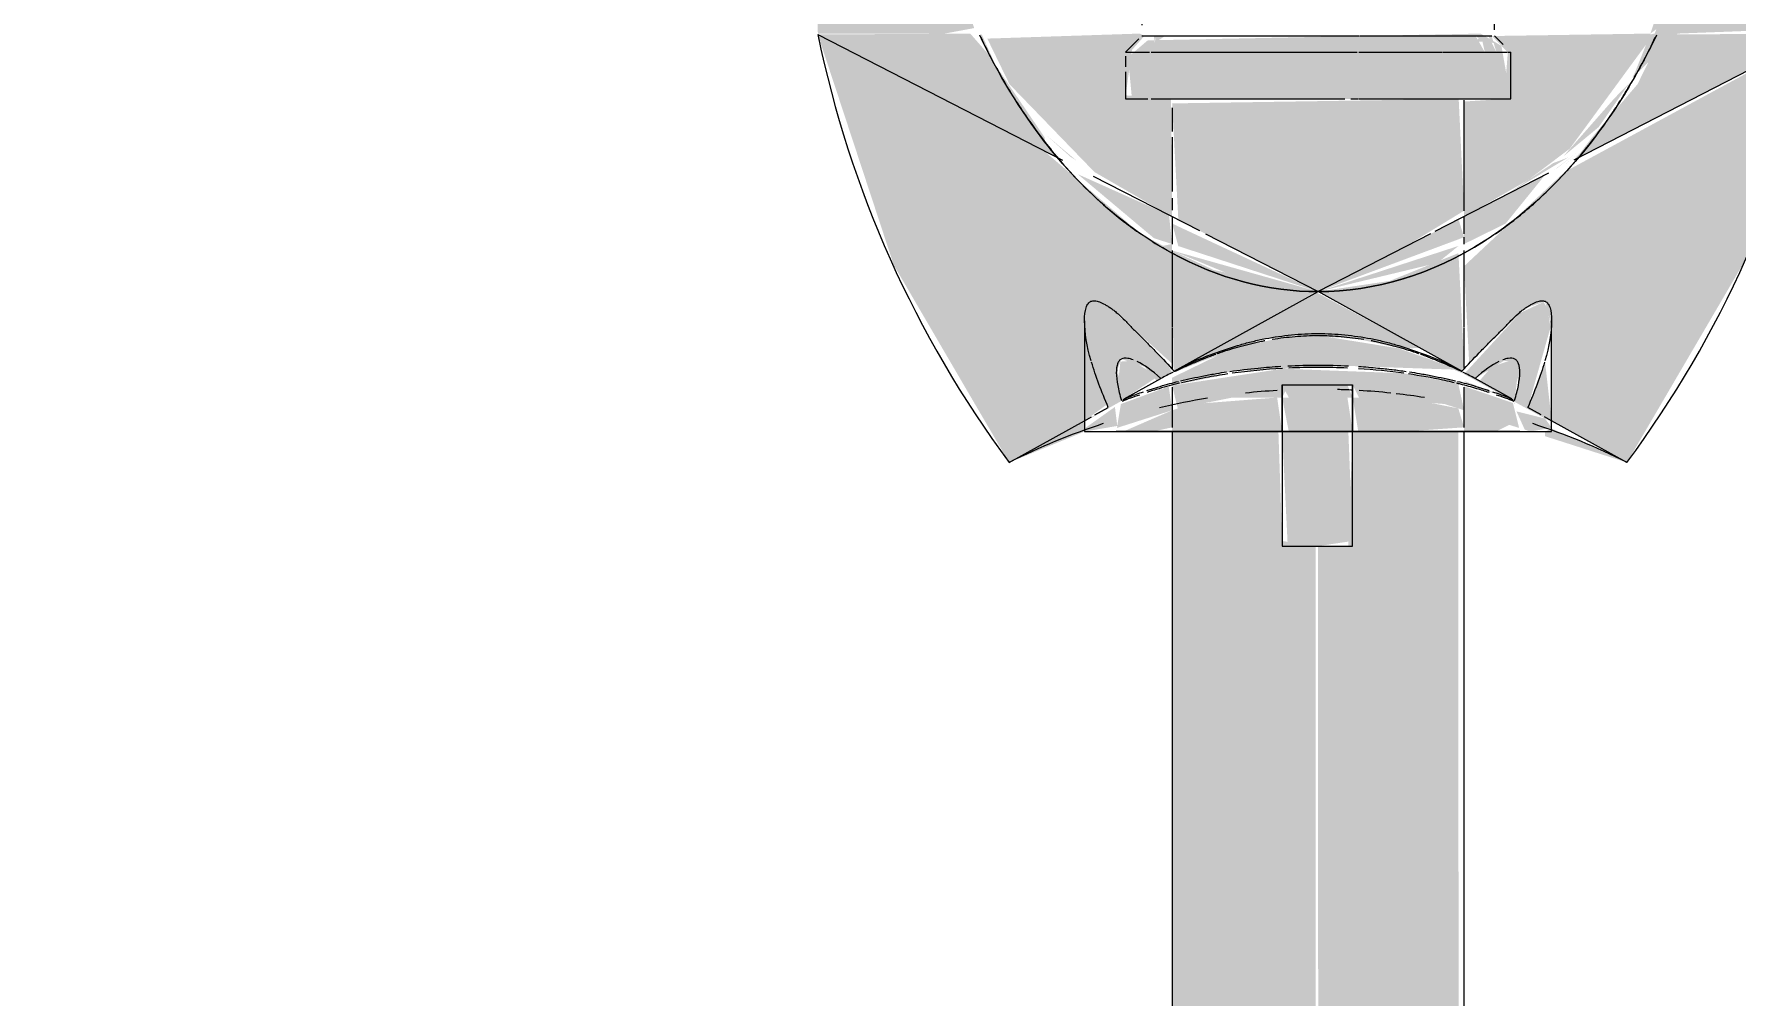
# Model space of a CAD drawing. Header units: metres. Extents: x 147 to 427, y -16 to 162.
# Drawn here: x 389.4676 to 389.6134, y 1.9897 to 2.0721 of the extents above; entities that cross this region are included whole.
import ezdxf

# ---------------------------------------------------------------- set-up
doc = ezdxf.new("R2010")
doc.units = ezdxf.units.M
for name, color, linetype, lineweight in [('A-ANNO-DIMS', 7, 'Continuous', 5), ('A-ANNO-DIMS-50', 7, 'Continuous', 5), ('P-PIPE', 7, 'Continuous', 5), ('P-SANR-FIXT', 7, 'Continuous', 5)]:
    doc.layers.add(name, color=color, linetype=linetype, lineweight=lineweight)
doc.styles.add('Century Gothic_1', font='GOTHIC.TTF', dxfattribs={"height": 0.075})
doc.dimstyles.new('Setores_1_5', dxfattribs={"dimscale": 0.3048, "dimtxt": 0.078313, "dimasz": 0.520833, "dimexe": 0.393701, "dimexo": 0.246063, "dimgap": 0.287073, "dimtad": 1, "dimrnd": 0.01, "dimzin": 0, "dimdsep": 46, "dimtxsty": 'Century Gothic_1', "dimblk1": 'OBLIQUE', "dimblk2": 'OBLIQUE', "dimsah": 1, "dimcen": 0.09, "dimazin": 0, "dimtfac": 1, "dimtdec": 4, "dimtix": 1, "dimtmove": 0, "dimatfit": 3, "dimfxl": 1, "dimtvp": 1, "dimtolj": 1, "dimtzin": 0, "dimarcsym": 2})

# ---------------------------------------------------------------- blocks, each defined once
blk = doc.blocks.new('UT_Chuveiro ou ducha - UT_Elétrico-V229-HH')
at = {"layer": 'P-SANR-FIXT', "true_color": 0x7f7f7f, "transparency": 33554598}
h = blk.add_hatch(color=8, dxfattribs=at)
h.paths.add_polyline_path([(-163.622, 2.0719), (-163.62193, 2.07137), (-163.62112, 2.0719)])
h.paths.add_polyline_path([(-163.62052, 2.05642), (-163.62061, 2.0665), (-163.6245, 2.06681), (-163.62396, 2.07069), (-163.6229, 2.0719), (-163.62329, 2.0721), (-163.63635, 2.07167), (-163.63445, 2.06776), (-163.62717, 2.06024), (-163.62079, 2.05656)])
h.paths.add_polyline_path([(-163.59405, 2.0719), (-163.59453, 2.07142), (-163.59394, 2.0714), (-163.59405, 2.07189)])
h.paths.add_polyline_path([(-163.59315, 2.0719), (-163.59354, 2.07135), (-163.59298, 2.0713), (-163.59315, 2.07189)])
h.paths.add_polyline_path([(-163.59552, 2.05642), (-163.59005, 2.05955), (-163.58647, 2.06224), (-163.57983, 2.0713), (-163.57956, 2.0721), (-163.59314, 2.07189), (-163.59177, 2.0705), (-163.59209, 2.0665), (-163.59552, 2.06628), (-163.59552, 2.05693)])
h.paths.add_polyline_path([(-163.62423, 2.10224), (-163.62314, 2.10625), (-163.62103, 2.10993), (-163.61795, 2.113), (-163.61556, 2.11459), (-163.61126, 2.11607), (-163.60802, 2.1165), (-163.60177, 2.11512), (-163.5981, 2.113), (-163.59502, 2.10993), (-163.59253, 2.10755), (-163.59125, 2.10949), (-163.58761, 2.11644), (-163.58581, 2.12248), (-163.58538, 2.12658), (-163.58604, 2.13356), (-163.58828, 2.1379), (-163.59284, 2.14213), (-163.59675, 2.14427), (-163.60314, 2.14699), (-163.60558, 2.14718), (-163.61244, 2.14623), (-163.61827, 2.14374), (-163.62103, 2.14118), (-163.62419, 2.13726), (-163.62617, 2.13375), (-163.62921, 2.1271), (-163.6304, 2.12103), (-163.63062, 2.11488), (-163.62963, 2.10964), (-163.6285, 2.1071), (-163.62789, 2.1071), (-163.62564, 2.10374), (-163.62438, 2.10239)])
h.paths.add_polyline_path([(-163.57933, 2.12658), (-163.57911, 2.12658), (-163.58128, 2.13188), (-163.58305, 2.13319), (-163.58065, 2.12658), (-163.58019, 2.12658)])
h.paths.add_polyline_path([(-163.63539, 2.12658), (-163.63404, 2.12699), (-163.62919, 2.13717), (-163.62991, 2.13717), (-163.63472, 2.13172), (-163.63598, 2.12941), (-163.6364, 2.12658), (-163.63553, 2.12658)])
h.paths.add_polyline_path([(-163.62735, 2.14033), (-163.62321, 2.14343), (-163.62095, 2.14521), (-163.62128, 2.14568), (-163.62393, 2.14423), (-163.62727, 2.14042)])
h = blk.add_hatch(color=8, dxfattribs=at)
h.paths.add_polyline_path([(-163.59204, 2.05822), (-163.58661, 2.06149), (-163.58788, 2.06101), (-163.59172, 2.05843)])
h.paths.add_polyline_path([(-163.58686, 2.06088), (-163.58564, 2.06189), (-163.58678, 2.06096)])
h.paths.add_polyline_path([(-163.57956, 2.0721), (-163.57896, 2.07255), (-163.577, 2.0773), (-163.57515, 2.08517), (-163.57942, 2.07252)])
h.paths.add_polyline_path([(-163.57862, 2.0721), (-163.57821, 2.07259), (-163.57825, 2.07257)])
h.paths.add_polyline_path([(-163.5739, 2.09016), (-163.57322, 2.09819), (-163.5735, 2.10714), (-163.5739, 2.10598), (-163.5739, 2.0914)])
h.paths.add_polyline_path([(-163.57425, 2.11215), (-163.57584, 2.11898), (-163.57852, 2.12658), (-163.57892, 2.12601), (-163.57465, 2.11334)])
h.paths.add_polyline_path([(-163.58192, 2.13328), (-163.58351, 2.13513), (-163.58199, 2.13335)])
h.paths.add_polyline_path([(-163.58348, 2.13438), (-163.58467, 2.13575), (-163.58351, 2.13442)])
h.paths.add_polyline_path([(-163.59315, 2.14515), (-163.5949, 2.14585), (-163.59318, 2.14516)])
h.paths.add_polyline_path([(-163.59563, 2.14596), (-163.59825, 2.14699), (-163.5959, 2.14605)])
h = blk.add_hatch(color=8, dxfattribs=at)
h.paths.add_polyline_path([(-163.63013, 2.06152), (-163.63214, 2.06341), (-163.63034, 2.06173)])
h.paths.add_polyline_path([(-163.62872, 2.06123), (-163.63137, 2.06346), (-163.62924, 2.06156), (-163.62893, 2.06136)])
h.paths.add_polyline_path([(-163.63445, 2.06681), (-163.63731, 2.07103), (-163.63446, 2.06683)])
h.paths.add_polyline_path([(-163.64001, 2.0721), (-163.63747, 2.07257), (-163.63866, 2.07605), (-163.64215, 2.08887), (-163.64266, 2.09363), (-163.64283, 2.09641), (-163.64255, 2.10711), (-163.64038, 2.11845), (-163.63833, 2.12658), (-163.63978, 2.1261), (-163.64401, 2.1198), (-163.64656, 2.11281), (-163.64791, 2.10833), (-163.64988, 2.1019), (-163.65157, 2.09542), (-163.65086, 2.0721), (-163.64009, 2.0721)])
h.paths.add_polyline_path([(-163.63739, 2.12658), (-163.63683, 2.12689), (-163.63749, 2.12658)])
h.paths.add_polyline_path([(-163.63493, 2.1317), (-163.63258, 2.13521), (-163.63435, 2.13284), (-163.63479, 2.13197)])
h.paths.add_polyline_path([(-163.63199, 2.13608), (-163.62459, 2.14347), (-163.62805, 2.14042), (-163.6319, 2.1362)])
h = blk.add_hatch(color=8, dxfattribs=at)
h.paths.add_polyline_path([(-163.58777, 2.06041), (-163.58587, 2.06189), (-163.58757, 2.0606)])
h.paths.add_polyline_path([(-163.58413, 2.13594), (-163.58505, 2.13689), (-163.58449, 2.13631)])
h.paths.add_polyline_path([(-163.58363, 2.13475), (-163.58492, 2.13644), (-163.5837, 2.13481)])
h.paths.add_polyline_path([(-163.5856, 2.13732), (-163.58774, 2.13919), (-163.58573, 2.13743)])
h.paths.add_polyline_path([(-163.58944, 2.13995), (-163.59113, 2.14141), (-163.58961, 2.14007)])
h.paths.add_polyline_path([(-163.59021, 2.14129), (-163.59155, 2.14246), (-163.59039, 2.14145)])
h = blk.add_hatch(color=8, dxfattribs=at)
h.paths.add_polyline_path([(-163.58112, 2.0683), (-163.57722, 2.0721), (-163.56517, 2.07256), (-163.56462, 2.09718), (-163.57303, 2.12128), (-163.57744, 2.12658), (-163.57779, 2.12601), (-163.57728, 2.12361), (-163.5739, 2.11113), (-163.57333, 2.10598), (-163.57322, 2.102), (-163.5738, 2.09089), (-163.57541, 2.0824), (-163.57919, 2.0721), (-163.57959, 2.07202), (-163.58089, 2.06875)])
h.paths.add_polyline_path([(-163.58701, 2.06159), (-163.58399, 2.06409), (-163.58133, 2.0679), (-163.58266, 2.06654), (-163.58675, 2.06189)])
h.paths.add_polyline_path([(-163.57742, 2.12658), (-163.57772, 2.12713), (-163.57744, 2.12662)])
h.paths.add_polyline_path([(-163.57911, 2.12658), (-163.57852, 2.12658), (-163.57933, 2.12721)])
h.paths.add_polyline_path([(-163.57812, 2.12658), (-163.57821, 2.12677), (-163.57823, 2.12679)])
h.paths.add_polyline_path([(-163.5781, 2.12658), (-163.57811, 2.12667), (-163.57817, 2.12673)])
h.paths.add_polyline_path([(-163.58112, 2.13169), (-163.58338, 2.13489), (-163.58115, 2.13172)])
h = blk.add_hatch(color=8, dxfattribs=at)
h.paths.add_polyline_path([(-163.62992, 2.06125), (-163.63137, 2.06257), (-163.63144, 2.06321), (-163.63635, 2.07043), (-163.63781, 2.0721), (-163.65086, 2.07202), (-163.6307, 2.06166)])
h.paths.add_polyline_path([(-163.63539, 2.06883), (-163.63686, 2.0721), (-163.63692, 2.07167), (-163.63551, 2.06905)])
h.paths.add_polyline_path([(-163.63878, 2.12658), (-163.63725, 2.12712), (-163.63584, 2.13117), (-163.63885, 2.12658)])
h = blk.add_hatch(color=8, dxfattribs=at)
h.paths.add_polyline_path([(-163.58613, 2.06125), (-163.56519, 2.0721), (-163.57858, 2.07202), (-163.58066, 2.06777), (-163.58451, 2.06327), (-163.58556, 2.06189), (-163.58585, 2.06161)])
h.paths.add_polyline_path([(-163.57694, 2.12658), (-163.57646, 2.12662), (-163.57933, 2.13022), (-163.57818, 2.12789), (-163.57713, 2.12658)])
h.paths.add_polyline_path([(-163.57807, 2.12658), (-163.57772, 2.12705), (-163.57811, 2.12667)])
h = blk.add_hatch(color=8, dxfattribs=at)
h.paths.add_polyline_path([(-163.622, 2.0719), (-163.622, 2.07133), (-163.62208, 2.07182)])
h.paths.add_polyline_path([(-163.62231, 2.0665), (-163.59152, 2.0665), (-163.59232, 2.07105), (-163.5941, 2.0721), (-163.62261, 2.07152), (-163.6243, 2.07008), (-163.62396, 2.0665), (-163.62253, 2.0665)])
h.paths.add_polyline_path([(-163.62231, 2.06883), (-163.62231, 2.06883), (-163.62124, 2.06883)])
h.paths.add_polyline_path([(-163.60129, 2.06883), (-163.60129, 2.06883), (-163.59985, 2.06883)])
h.paths.add_polyline_path([(-163.59275, 2.0705), (-163.59344, 2.0719), (-163.59315, 2.07189), (-163.59291, 2.07105)])
h.paths.add_polyline_path([(-163.59374, 2.0705), (-163.59453, 2.0719), (-163.59394, 2.0714), (-163.59374, 2.0705)])
h.paths.add_polyline_path([(-163.62042, 2.09924), (-163.62026, 2.10202), (-163.61934, 2.10507), (-163.61795, 2.10742), (-163.61554, 2.10985), (-163.61355, 2.11113), (-163.60968, 2.11228), (-163.60778, 2.11247), (-163.60314, 2.11139), (-163.60177, 2.11083), (-163.59785, 2.1071), (-163.59638, 2.10427), (-163.59589, 2.10394), (-163.59337, 2.10737), (-163.59502, 2.10993), (-163.59744, 2.1125), (-163.60136, 2.11495), (-163.60458, 2.11605), (-163.60802, 2.1165), (-163.6123, 2.11594), (-163.61795, 2.113), (-163.62103, 2.10993), (-163.62315, 2.10622), (-163.62423, 2.10224), (-163.62094, 2.09949), (-163.62052, 2.09929)])
for points in [[(-163.63448, 2.03537), (-163.62802, 2.03894), (-163.62746, 2.04917), (-163.62535, 2.04819), (-163.62052, 2.04383), (-163.62052, 2.05352), (-163.62321, 2.05495), (-163.63151, 2.06207), (-163.65086, 2.07202), (-163.64436, 2.05228), (-163.63847, 2.04219)], [(-163.58157, 2.03537), (-163.57138, 2.0528), (-163.56527, 2.07198), (-163.58691, 2.06025), (-163.58907, 2.05822), (-163.59552, 2.05218), (-163.59508, 2.04384), (-163.59032, 2.04856), (-163.58858, 2.04917), (-163.58802, 2.04692), (-163.58802, 2.03894), (-163.58683, 2.03828)], [(-163.62052, 2.05408), (-163.62079, 2.05656), (-163.6286, 2.06006), (-163.62209, 2.05459), (-163.62128, 2.05432)], [(-163.59552, 2.05408), (-163.59196, 2.05583), (-163.58858, 2.06), (-163.59552, 2.05642), (-163.59552, 2.05432)], [(-163.60802, 2.05), (-163.62052, 2.05583), (-163.61999, 2.0539), (-163.60815, 2.05004)], [(-163.60802, 2.05), (-163.59552, 2.05466), (-163.59599, 2.05618), (-163.60802, 2.05)], [(-163.60802, 2.05), (-163.5978, 2.05246), (-163.59599, 2.05392), (-163.60802, 2.05)], [(-163.60802, 2.05), (-163.62052, 2.05352), (-163.61427, 2.05094), (-163.60815, 2.05002)], [(-163.62035, 2.04319), (-163.60815, 2.05002), (-163.61694, 2.05185), (-163.62052, 2.05352), (-163.6204, 2.04324)], [(-163.62035, 2.04319), (-163.61281, 2.0459), (-163.61006, 2.04622), (-163.60543, 2.04616), (-163.60045, 2.04511), (-163.59935, 2.0452), (-163.60815, 2.04993), (-163.62012, 2.04331)], [(-163.59552, 2.04294), (-163.59601, 2.04332), (-163.60323, 2.0459), (-163.60599, 2.04622), (-163.61062, 2.04616), (-163.6156, 2.04511), (-163.62052, 2.04319), (-163.62005, 2.04319), (-163.61557, 2.04504), (-163.60817, 2.0462), (-163.60458, 2.04594), (-163.60045, 2.04503), (-163.59564, 2.043)], [(-163.62052, 2.04215), (-163.6152, 2.04321), (-163.60543, 2.04364), (-163.59625, 2.04332), (-163.60048, 2.04504), (-163.60756, 2.04618), (-163.61139, 2.04594), (-163.6156, 2.04503), (-163.62052, 2.04263), (-163.62052, 2.04219)], [(-163.59552, 2.03984), (-163.59601, 2.0421), (-163.60067, 2.04301), (-163.61107, 2.0434), (-163.62052, 2.04196), (-163.62004, 2.04), (-163.61537, 2.04093), (-163.6111, 2.04093), (-163.61053, 2.04201), (-163.60506, 2.04201), (-163.60452, 2.04093), (-163.5972, 2.04038), (-163.5957, 2.0399)], [(-163.60551, 2.04093), (-163.60506, 2.04093), (-163.60551, 2.04201), (-163.6111, 2.04201), (-163.61053, 2.04093), (-163.60637, 2.04093)], [(-163.60802, 2.03802), (-163.60506, 2.03802), (-163.60551, 2.04093), (-163.6111, 2.04093), (-163.61053, 2.03802), (-163.60802, 2.03802)], [(-163.60803, 2.02821), (-163.60506, 2.02865), (-163.60543, 2.03802), (-163.6111, 2.03802), (-163.61062, 2.02821), (-163.60824, 2.02821)]]:
    blk.add_hatch(color=8, dxfattribs=at).paths.add_polyline_path(points)
h = blk.add_hatch(color=8, dxfattribs=at)
h.paths.add_polyline_path([(-163.60802, 2.05), (-163.60075, 2.05374), (-163.59552, 2.05693), (-163.59598, 2.0665), (-163.62052, 2.06612), (-163.61999, 2.05615), (-163.60815, 2.05007)])
h.paths.add_polyline_path([(-163.59911, 2.05536), (-163.59911, 2.05536), (-163.59911, 2.05536)])
h = blk.add_hatch(color=8, dxfattribs=at)
h.paths.add_polyline_path([(-163.62802, 2.03894), (-163.62609, 2.04035), (-163.62793, 2.04692), (-163.62802, 2.04408), (-163.62802, 2.03979)])
h.paths.add_polyline_path([(-163.62486, 2.04069), (-163.62173, 2.04274), (-163.62395, 2.04408), (-163.62495, 2.04401), (-163.62518, 2.04197), (-163.62486, 2.0407)])
h.paths.add_polyline_path([(-163.62052, 2.05352), (-163.62052, 2.05408), (-163.62136, 2.05391)])
h = blk.add_hatch(color=8, dxfattribs=at)
h.paths.add_polyline_path([(-163.5957, 2.04319), (-163.59552, 2.04384), (-163.596, 2.0533), (-163.60189, 2.05092), (-163.60802, 2.05), (-163.59593, 2.04331)])
h.paths.add_polyline_path([(-163.60802, 2.05), (-163.60802, 2.05), (-163.60492, 2.05025)])
h = blk.add_hatch(color=8, dxfattribs=at)
h.paths.add_polyline_path([(-163.62802, 2.03886), (-163.62052, 2.04309), (-163.62097, 2.04383), (-163.62572, 2.04856), (-163.62747, 2.04917), (-163.62793, 2.04692), (-163.62672, 2.04207), (-163.62599, 2.04007), (-163.62802, 2.03894)])
h.paths.add_polyline_path([(-163.59119, 2.04069), (-163.59457, 2.04256), (-163.5921, 2.04408), (-163.5911, 2.04401), (-163.59087, 2.04197), (-163.591, 2.04143)])
h.paths.add_polyline_path([(-163.58802, 2.03886), (-163.58859, 2.03925), (-163.59006, 2.04007), (-163.58812, 2.04692), (-163.58837, 2.04856), (-163.58871, 2.04912), (-163.5907, 2.04819), (-163.59552, 2.04294), (-163.58858, 2.03913)])
h.paths.add_polyline_path([(-163.62486, 2.04069), (-163.62518, 2.04338), (-163.62487, 2.04423), (-163.62289, 2.04357), (-163.62184, 2.04236), (-163.62481, 2.04072)])
h = blk.add_hatch(color=8, dxfattribs=at)
h.paths.add_polyline_path([(-163.58802, 2.03894), (-163.58859, 2.04408), (-163.59006, 2.04007), (-163.58858, 2.03925)])
h.paths.add_polyline_path([(-163.59119, 2.04069), (-163.59087, 2.04338), (-163.59118, 2.04423), (-163.59316, 2.04357), (-163.5942, 2.04236), (-163.59134, 2.04077)])
h = blk.add_hatch(color=8, dxfattribs=at)
h.paths.add_polyline_path([(-163.62802, 2.03802), (-163.62522, 2.0385), (-163.62542, 2.04013), (-163.62802, 2.03828)])
h.paths.add_polyline_path([(-163.58984, 2.03802), (-163.58802, 2.03835), (-163.58859, 2.03914), (-163.59103, 2.03975), (-163.59032, 2.03818), (-163.59006, 2.03809)])
h.paths.add_polyline_path([(-163.59119, 2.04069), (-163.59552, 2.04236), (-163.59532, 2.04209), (-163.59134, 2.04075)])
h = blk.add_hatch(color=8, dxfattribs=at)
h.paths.add_polyline_path([(-163.60067, 2.03802), (-163.59552, 2.03838), (-163.59601, 2.04), (-163.60067, 2.04093), (-163.60506, 2.04093), (-163.60458, 2.03802), (-163.60177, 2.03802)])
h.paths.add_polyline_path([(-163.62052, 2.03802), (-163.6111, 2.03802), (-163.61153, 2.04093), (-163.61891, 2.04036), (-163.62052, 2.03984), (-163.62052, 2.03828)])
h.paths.add_polyline_path([(-163.62052, 2.04196), (-163.61537, 2.04301), (-163.62052, 2.04215)])
h.paths.add_polyline_path([(-163.59552, 2.04196), (-163.5961, 2.04231), (-163.60064, 2.04319), (-163.59633, 2.04219), (-163.5957, 2.04201)])
h = blk.add_hatch(color=8, dxfattribs=at)
h.paths.add_polyline_path([(-163.62525, 2.03833), (-163.62052, 2.03984), (-163.62081, 2.04188), (-163.62491, 2.04038), (-163.62522, 2.0385)])
h.paths.add_polyline_path([(-163.5908, 2.03833), (-163.59134, 2.04047), (-163.59552, 2.0419), (-163.59552, 2.03984), (-163.59119, 2.03845)])
h = blk.add_hatch(color=8, dxfattribs=at)
h.paths.add_polyline_path([(-163.59281, 2.03802), (-163.59163, 2.0386), (-163.59552, 2.03984), (-163.59552, 2.03802), (-163.59306, 2.03802)])
h.paths.add_polyline_path([(-163.62217, 2.03802), (-163.62052, 2.03838), (-163.62052, 2.03984), (-163.62471, 2.03802), (-163.62298, 2.03802)])
h.paths.add_polyline_path([(-163.59114, 2.04038), (-163.59142, 2.04078), (-163.59119, 2.0404)])
h = blk.add_hatch(color=8, dxfattribs=at)
h.paths.add_polyline_path([(-163.58157, 2.03537), (-163.58802, 2.03828), (-163.58859, 2.03802), (-163.58858, 2.03762), (-163.58683, 2.03706)])
h.paths.add_polyline_path([(-163.63448, 2.03537), (-163.62802, 2.03802), (-163.62802, 2.03886), (-163.63404, 2.03561)])
at = {"layer": 'P-SANR-FIXT'}
for p, q in [((-163.65086, 2.07202), (-163.62992, 2.06125)), ((-163.56519, 2.07202), (-163.58613, 2.06125)), ((-163.63109, 2.06239), (-163.63135, 2.0627)), ((-163.58473, 2.06267), (-163.58495, 2.06241)), ((-163.62035, 2.04319), (-163.60802, 2.05)), ((-163.5957, 2.04319), (-163.60802, 2.05)), ((-163.62802, 2.0475), (-163.62802, 2.03802)), ((-163.58802, 2.03802), (-163.58802, 2.0475)), ((-163.63448, 2.03537), (-163.62802, 2.03894)), ((-163.62802, 2.03802), (-163.58802, 2.03802)), ((-163.6111, 2.03802), (-163.6111, 2.02821)), ((-163.60506, 2.02821), (-163.60506, 2.03802)), ((-163.58157, 2.03537), (-163.58802, 2.03894)), ((-163.6111, 2.02821), (-163.60506, 2.02821))]:
    blk.add_line(p, q, dxfattribs=at)
at = {"layer": 'P-SANR-FIXT', "color": 8, "true_color": 0x6f6f6f}
for p, q in [((-163.62727, 2.05989), (-163.61819, 2.05523)), ((-163.58828, 2.06015), (-163.59801, 2.05515)), ((-163.61766, 2.05495), (-163.60802, 2.05)), ((-163.59839, 2.05495), (-163.60802, 2.05)), ((-163.6111, 2.04201), (-163.6111, 2.03802)), ((-163.6111, 2.04201), (-163.60506, 2.04201)), ((-163.60506, 2.03802), (-163.60506, 2.04201)), ((-163.62531, 2.03802), (-163.61113, 2.03802)), ((-163.60456, 2.03802), (-163.59074, 2.03802))]:
    blk.add_line(p, q, dxfattribs=at)
at = {"layer": 'P-SANR-FIXT', "color": 251, "true_color": 0x525252}
for p, q in [((-163.62462, 2.04082), (-163.62148, 2.04256)), ((-163.59143, 2.04082), (-163.59457, 2.04256)), ((-163.6111, 2.03802), (-163.6111, 2.04201)), ((-163.6111, 2.04201), (-163.60506, 2.04201)), ((-163.60506, 2.04201), (-163.60506, 2.03802)), ((-163.62802, 2.03894), (-163.62743, 2.03927)), ((-163.62713, 2.03944), (-163.62599, 2.04007)), ((-163.58892, 2.03944), (-163.59006, 2.04007)), ((-163.58802, 2.03894), (-163.58862, 2.03927)), ((-163.62802, 2.03802), (-163.62535, 2.03802)), ((-163.59075, 2.03802), (-163.6253, 2.03802)), ((-163.61112, 2.03802), (-163.6253, 2.03802)), ((-163.6111, 2.03802), (-163.6111, 2.02821)), ((-163.6111, 2.03802), (-163.60506, 2.03802)), ((-163.60506, 2.02821), (-163.60506, 2.03802)), ((-163.59075, 2.03802), (-163.60457, 2.03802)), ((-163.5907, 2.03802), (-163.58802, 2.03802))]:
    blk.add_line(p, q, dxfattribs=at)
at = {"layer": 'P-SANR-FIXT', "color": 8, "true_color": 0x7c7c7c}
blk.add_line((-163.61113, 2.03802), (-163.60504, 2.03802), dxfattribs=at)
at = {"layer": 'P-SANR-FIXT', "color": 8, "true_color": 0x797979}
for p, q in [((-163.60802, 2.03802), (-163.61112, 2.03802)), ((-163.60506, 2.03802), (-163.6111, 2.03802)), ((-163.60505, 2.03802), (-163.60802, 2.03802))]:
    blk.add_line(p, q, dxfattribs=at)
at = {"layer": 'P-SANR-FIXT'}
for centre, radius, start, end in [((-163.55949, 2.09088), 0.0933, 191.664, 216.5101), ((-163.65656, 2.09088), 0.0933, 323.4899, 348.336), ((-163.60802, 1.98267), 0.05897, 108.1801, 116.6555), ((-163.60802, 1.98267), 0.05897, 63.3445, 71.8199)]:
    blk.add_arc(centre, radius, start, end, dxfattribs=at)
at = {"layer": 'P-SANR-FIXT', "color": 8, "true_color": 0x6f6f6f}
for start, end in [(99.239, 103.3218), (93.415, 96.0537), (83.9464, 86.5834), (81.1148, 83.4869)]:
    blk.add_arc((-163.60802, 1.98267), 0.05897, start, end, dxfattribs=at)
at = {"layer": 'P-SANR-FIXT', "color": 8, "true_color": 0x797979}
blk.add_arc((-163.60802, 1.98267), 0.05897, 87.1122, 88.3894, dxfattribs=at)
at = {"layer": 'P-SANR-FIXT'}
for points, knots in [([(-163.60802, 2.05), (-163.6123, 2.05), (-163.62085, 2.05226), (-163.63072, 2.0609), (-163.63541, 2.06862), (-163.637, 2.07196)], [-1, -1, -1, -1, -0.8833333, -0.7666667, -0.6895129, -0.6895129, -0.6895129, -0.6895129]), ([(-163.57905, 2.07196), (-163.57995, 2.07006), (-163.58396, 2.06273), (-163.59337, 2.05297), (-163.60314, 2.05), (-163.60802, 2.05)], [-0.3104871, -0.3104871, -0.3104871, -0.3104871, -0.2666667, -0.1333333, 0, 0, 0, 0]), ([(-163.63291, 2.06484), (-163.63243, 2.06416), (-163.63152, 2.06291), (-163.63056, 2.06174), (-163.63011, 2.06121)], [0.7482349, 0.7482349, 0.7482349, 0.7482349, 0.76666667, 0.78269546, 0.78269546, 0.78269546, 0.78269546]), ([(-163.62802, 2.0475), (-163.62802, 2.04797), (-163.62796, 2.04853), (-163.62773, 2.04899), (-163.62749, 2.0492), (-163.62716, 2.04924), (-163.62675, 2.04914), (-163.62635, 2.04894), (-163.626, 2.04874), (-163.62577, 2.04859), (-163.62559, 2.04846), (-163.6254, 2.04831), (-163.62506, 2.04802), (-163.62455, 2.04753), (-163.62402, 2.04697), (-163.62358, 2.04652), (-163.62324, 2.04618), (-163.62289, 2.04584), (-163.62242, 2.04537), (-163.62158, 2.04452), (-163.62084, 2.04374), (-163.62035, 2.04319)], [-1, -1, -1, -1, -0.875, -0.8125, -0.75, -0.6875, -0.625, -0.5625, -0.53125, -0.5, -0.484375, -0.46875, -0.4375, -0.375, -0.3125, -0.28125, -0.25, -0.21875, -0.1875, -0.125, 0, 0, 0, 0]), ([(-163.5957, 2.04319), (-163.59521, 2.04374), (-163.59446, 2.04452), (-163.59363, 2.04537), (-163.59316, 2.04584), (-163.59281, 2.04618), (-163.59247, 2.04652), (-163.59203, 2.04697), (-163.5915, 2.04753), (-163.59099, 2.04802), (-163.59065, 2.04831), (-163.59046, 2.04846), (-163.59028, 2.04859), (-163.59005, 2.04874), (-163.5897, 2.04894), (-163.5893, 2.04914), (-163.58889, 2.04924), (-163.58856, 2.0492), (-163.58832, 2.04899), (-163.58809, 2.04853), (-163.58802, 2.04797), (-163.58802, 2.0475)], [-1, -1, -1, -1, -0.875, -0.8125, -0.78125, -0.75, -0.71875, -0.6875, -0.625, -0.5625, -0.53125, -0.515625, -0.5, -0.46875, -0.4375, -0.375, -0.3125, -0.25, -0.1875, -0.125, 0, 0, 0, 0]), ([(-163.62035, 2.04319), (-163.61979, 2.04349), (-163.61862, 2.04407), (-163.61672, 2.04481), (-163.61503, 2.04537), (-163.61362, 2.04575), (-163.61217, 2.04606), (-163.6103, 2.04633), (-163.60802, 2.04646), (-163.60573, 2.04633), (-163.60386, 2.04606), (-163.60243, 2.04575), (-163.60102, 2.04537), (-163.59933, 2.04481), (-163.59743, 2.04407), (-163.59626, 2.04349), (-163.5957, 2.04319)], [-1, -1, -1, -1, -0.916667, -0.833333, -0.75, -0.708333, -0.666667, -0.583333, -0.5, -0.416667, -0.333333, -0.291667, -0.25, -0.166667, -0.083333, 0, 0, 0, 0])]:
    blk.add_open_spline(points, degree=3, knots=knots, dxfattribs=at)
at = {"layer": 'P-SANR-FIXT', "color": 251, "true_color": 0x525252}
for points in [[(-163.63691, 2.07178), (-163.6366, 2.07111), (-163.63627, 2.07046), (-163.63593, 2.06982)], [(-163.58012, 2.06983), (-163.57978, 2.07046), (-163.57945, 2.07111), (-163.57914, 2.07178)], [(-163.63464, 2.06754), (-163.63449, 2.06728), (-163.63433, 2.06703), (-163.63418, 2.06677)], [(-163.58201, 2.06654), (-163.58181, 2.06687), (-163.58161, 2.0672), (-163.58141, 2.06753)], [(-163.634, 2.0665), (-163.63365, 2.06593), (-163.63328, 2.06538), (-163.63291, 2.06484)], [(-163.58313, 2.06485), (-163.58279, 2.06534), (-163.58246, 2.06584), (-163.58214, 2.06635)], [(-163.63011, 2.06121), (-163.62839, 2.05922), (-163.62654, 2.05746), (-163.6246, 2.05596)], [(-163.58798, 2.05902), (-163.58727, 2.05972), (-163.58659, 2.06046), (-163.58592, 2.06124)], [(-163.59145, 2.05596), (-163.59044, 2.05674), (-163.58945, 2.05759), (-163.5885, 2.05851)], [(-163.62746, 2.04408), (-163.62782, 2.04532), (-163.62802, 2.04646), (-163.62802, 2.0475)], [(-163.58802, 2.0475), (-163.58802, 2.04646), (-163.58823, 2.04532), (-163.58859, 2.04408)], [(-163.62599, 2.04007), (-163.62657, 2.04146), (-163.62707, 2.04276), (-163.62742, 2.04396)], [(-163.62148, 2.04256), (-163.62224, 2.04325), (-163.62293, 2.04372), (-163.62352, 2.04401)], [(-163.61062, 2.04364), (-163.6089, 2.04373), (-163.60714, 2.04373), (-163.60543, 2.04364)], [(-163.59253, 2.04401), (-163.59312, 2.04372), (-163.59381, 2.04325), (-163.59457, 2.04256)], [(-163.58862, 2.04396), (-163.58898, 2.04276), (-163.58948, 2.04146), (-163.59006, 2.04007)], [(-163.6253, 2.04306), (-163.6253, 2.04273), (-163.62522, 2.042), (-163.625, 2.04115), (-163.62486, 2.04069)], [(-163.62046, 2.04309), (-163.62081, 2.04292), (-163.62115, 2.04274), (-163.62148, 2.04256)], [(-163.59457, 2.04256), (-163.5949, 2.04274), (-163.59524, 2.04292), (-163.5956, 2.04309)], [(-163.59119, 2.04069), (-163.59105, 2.04115), (-163.59083, 2.042), (-163.59075, 2.04273), (-163.59075, 2.04306)]]:
    blk.add_open_spline(points, degree=3, dxfattribs=at)
at = {"layer": 'P-SANR-FIXT'}
for points in [[(-163.58141, 2.06753), (-163.58096, 2.06828), (-163.58053, 2.06904), (-163.58012, 2.06983)], [(-163.63573, 2.06944), (-163.63541, 2.06887), (-163.63509, 2.0683), (-163.63477, 2.06774)], [(-163.58592, 2.06124), (-163.58495, 2.06237), (-163.58402, 2.06357), (-163.58313, 2.06485)], [(-163.6246, 2.05596), (-163.62414, 2.05561), (-163.62368, 2.05527), (-163.62321, 2.05495)], [(-163.59284, 2.05495), (-163.59237, 2.05527), (-163.59191, 2.05561), (-163.59145, 2.05596)]]:
    blk.add_open_spline(points, degree=3, dxfattribs=at)
at = {"layer": 'P-SANR-FIXT', "color": 251, "true_color": 0x525252}
for points, knots in [([(-163.62216, 2.05426), (-163.62163, 2.05393), (-163.61715, 2.05128), (-163.6123, 2.05), (-163.60802, 2.05)], [0.8677057, 0.8677057, 0.8677057, 0.8677057, 0.8833333, 1, 1, 1, 1]), ([(-163.60802, 2.05), (-163.60314, 2.05), (-163.59818, 2.05151), (-163.59366, 2.05441), (-163.59359, 2.05445)], [0, 0, 0, 0, 0.1333333, 0.1353292, 0.1353292, 0.1353292, 0.1353292]), ([(-163.61257, 2.04579), (-163.61268, 2.04577), (-163.6131, 2.04569), (-163.61382, 2.04552), (-163.61472, 2.04528), (-163.6156, 2.04503), (-163.61625, 2.04483), (-163.6166, 2.0447), (-163.61668, 2.04467)], [-0.354362, -0.354362, -0.354362, -0.354362, -0.34375, -0.3125, -0.28125, -0.25, -0.21875, -0.2100259, -0.2100259, -0.2100259, -0.2100259]), ([(-163.60802, 2.04622), (-163.60868, 2.04622), (-163.60967, 2.04617), (-163.61098, 2.04604), (-163.61163, 2.04595), (-163.61194, 2.0459)], [-0.5, -0.5, -0.5, -0.5, -0.4375, -0.40625, -0.375, -0.375, -0.375, -0.375]), ([(-163.6041, 2.0459), (-163.60442, 2.04595), (-163.60506, 2.04603), (-163.60637, 2.04617), (-163.60736, 2.04622), (-163.60802, 2.04622)], [-0.625, -0.625, -0.625, -0.625, -0.59375, -0.5625, -0.5, -0.5, -0.5, -0.5]), ([(-163.59938, 2.04468), (-163.59945, 2.0447), (-163.59981, 2.04483), (-163.60045, 2.04503), (-163.60132, 2.04528), (-163.60223, 2.04552), (-163.60295, 2.04569), (-163.60336, 2.04577), (-163.60347, 2.04579)], [-0.7899079, -0.7899079, -0.7899079, -0.7899079, -0.78125, -0.75, -0.71875, -0.6875, -0.65625, -0.6458226, -0.6458226, -0.6458226, -0.6458226]), ([(-163.62385, 2.04415), (-163.62402, 2.04422), (-163.62442, 2.04433), (-163.62482, 2.0443), (-163.62507, 2.04409), (-163.62525, 2.04375), (-163.6253, 2.04337), (-163.6253, 2.04306)], [-0.6002462, -0.6002462, -0.6002462, -0.6002462, -0.5, -0.3333333, -0.25, -0.1666667, 0, 0, 0, 0]), ([(-163.61679, 2.04463), (-163.61695, 2.04457), (-163.61738, 2.04442), (-163.61805, 2.04415), (-163.61906, 2.04373), (-163.61983, 2.04339), (-163.62033, 2.04315), (-163.62039, 2.04313)], [-0.2055027, -0.2055027, -0.2055027, -0.2055027, -0.1875, -0.15625, -0.125, -0.0625, -0.054381, -0.054381, -0.054381, -0.054381]), ([(-163.61557, 2.04317), (-163.61479, 2.04328), (-163.61336, 2.04345), (-163.61186, 2.04357), (-163.6112, 2.04361)], [-0.66666667, -0.66666667, -0.66666667, -0.66666667, -0.61111111, -0.56805776, -0.56805776, -0.56805776, -0.56805776]), ([(-163.60455, 2.04359), (-163.60399, 2.04356), (-163.60302, 2.04348), (-163.60166, 2.04333), (-163.60087, 2.04323), (-163.60048, 2.04317)], [-0.42549929, -0.42549929, -0.42549929, -0.42549929, -0.38888889, -0.36111111, -0.33333333, -0.33333333, -0.33333333, -0.33333333]), ([(-163.59566, 2.04313), (-163.59572, 2.04315), (-163.59622, 2.04339), (-163.59699, 2.04373), (-163.598, 2.04415), (-163.59868, 2.04442), (-163.5991, 2.04458), (-163.59926, 2.04463)], [-0.9457173, -0.9457173, -0.9457173, -0.9457173, -0.9375, -0.875, -0.84375, -0.8125, -0.794436, -0.794436, -0.794436, -0.794436]), ([(-163.59075, 2.04306), (-163.59075, 2.04337), (-163.5908, 2.04375), (-163.59098, 2.04409), (-163.59123, 2.0443), (-163.59163, 2.04433), (-163.59203, 2.04422), (-163.5922, 2.04415)], [-1, -1, -1, -1, -0.8333333, -0.75, -0.6666667, -0.5, -0.3997538, -0.3997538, -0.3997538, -0.3997538]), ([(-163.62269, 2.04153), (-163.62256, 2.04157), (-163.6222, 2.04168), (-163.62155, 2.04189), (-163.62077, 2.04212), (-163.62023, 2.04225), (-163.61998, 2.04232)], [-0.87655746, -0.87655746, -0.87655746, -0.87655746, -0.86111111, -0.83333333, -0.80555556, -0.78312207, -0.78312207, -0.78312207, -0.78312207]), ([(-163.6198, 2.04236), (-163.61949, 2.04243), (-163.61884, 2.04258), (-163.6178, 2.0428), (-163.61681, 2.04298), (-163.61615, 2.04309), (-163.61586, 2.04313)], [-0.7777778, -0.7777778, -0.7777778, -0.7777778, -0.75, -0.7222222, -0.6944444, -0.6736861, -0.6736861, -0.6736861, -0.6736861]), ([(-163.60019, 2.04313), (-163.59991, 2.04309), (-163.59924, 2.04298), (-163.59824, 2.0428), (-163.59721, 2.04258), (-163.59656, 2.04243), (-163.59625, 2.04236)], [-0.3263935, -0.3263935, -0.3263935, -0.3263935, -0.3055556, -0.2777778, -0.25, -0.2222222, -0.2222222, -0.2222222, -0.2222222]), ([(-163.59607, 2.04232), (-163.59582, 2.04225), (-163.59528, 2.04212), (-163.5945, 2.04189), (-163.59385, 2.04168), (-163.59349, 2.04157), (-163.59336, 2.04152)], [-0.21692279, -0.21692279, -0.21692279, -0.21692279, -0.19444444, -0.16666667, -0.13888889, -0.12351942, -0.12351942, -0.12351942, -0.12351942]), ([(-163.62471, 2.04077), (-163.62454, 2.04085), (-163.62407, 2.04106), (-163.62341, 2.04129), (-163.62298, 2.04143)], [-0.98652244, -0.98652244, -0.98652244, -0.98652244, -0.94444444, -0.88888889, -0.88888889, -0.88888889, -0.88888889]), ([(-163.59307, 2.04143), (-163.59264, 2.04129), (-163.59198, 2.04106), (-163.59151, 2.04085), (-163.59134, 2.04077)], [-0.11111111, -0.11111111, -0.11111111, -0.11111111, -0.05555556, -0.01349431, -0.01349431, -0.01349431, -0.01349431])]:
    blk.add_open_spline(points, degree=3, knots=knots, dxfattribs=at)
at = {"layer": 'P-SANR-FIXT', "color": 8, "true_color": 0x6f6f6f}
for points in [[(-163.60551, 2.04345), (-163.60718, 2.04353), (-163.60887, 2.04353), (-163.61053, 2.04345)], [(-163.61108, 2.04342), (-163.61256, 2.04334), (-163.614, 2.0432), (-163.61537, 2.04301)], [(-163.60067, 2.04301), (-163.60192, 2.04318), (-163.60323, 2.04331), (-163.60456, 2.0434)], [(-163.62332, 2.04115), (-163.62385, 2.04097), (-163.62435, 2.04079), (-163.62481, 2.0406)]]:
    blk.add_open_spline(points, degree=3, dxfattribs=at)
for points, knots in [([(-163.6199, 2.04215), (-163.6205, 2.042), (-163.62146, 2.04175), (-163.62234, 2.04148), (-163.62267, 2.04137)], [-0.21729033, -0.21729033, -0.21729033, -0.21729033, -0.16666667, -0.13311022, -0.13311022, -0.13311022, -0.13311022]), ([(-163.61576, 2.04295), (-163.6164, 2.04286), (-163.61777, 2.04262), (-163.61905, 2.04235), (-163.61972, 2.04219)], [-0.3240036, -0.3240036, -0.3240036, -0.3240036, -0.2777778, -0.2222222, -0.2222222, -0.2222222, -0.2222222]), ([(-163.59636, 2.0422), (-163.59643, 2.04222), (-163.59676, 2.04229), (-163.59801, 2.04257), (-163.59927, 2.0428), (-163.60029, 2.04295)], [-0.7769553, -0.7769553, -0.7769553, -0.7769553, -0.7708333, -0.75, -0.6758777, -0.6758777, -0.6758777, -0.6758777]), ([(-163.59338, 2.04136), (-163.59371, 2.04147), (-163.5945, 2.04172), (-163.59545, 2.04198), (-163.59605, 2.04213), (-163.59615, 2.04215)], [-0.86688444, -0.86688444, -0.86688444, -0.86688444, -0.83333333, -0.79166667, -0.78270433, -0.78270433, -0.78270433, -0.78270433]), ([(-163.59124, 2.0406), (-163.59147, 2.0407), (-163.59195, 2.04088), (-163.59247, 2.04106), (-163.59273, 2.04115)], [-0.94551305, -0.94551305, -0.94551305, -0.94551305, -0.91666667, -0.88888889, -0.88888889, -0.88888889, -0.88888889])]:
    blk.add_open_spline(points, degree=3, knots=knots, dxfattribs=at)
blk = doc.blocks.new('Joelho 45_90 - Agua Fria_Soldavel - MEP - Tigre - Standard-V236-HH')
at = {"layer": 'P-PIPE', "color": 8, "true_color": 0x797979}
for p, q in [((-163.61992, 2.10746), (-163.61961, 2.10793)), ((-163.62073, 2.10598), (-163.62048, 2.10648)), ((-163.59457, 2.10403), (-163.59442, 2.10348)), ((-163.59441, 2.10342), (-163.5943, 2.10294)), ((-163.59398, 2.09959), (-163.59398, 2.09944)), ((-163.59398, 2.09944), (-163.59398, 2.09927)), ((-163.59398, 2.09908), (-163.59398, 2.09887)), ((-163.62206, 2.09831), (-163.62206, 2.09857)), ((-163.59398, 2.09717), (-163.59398, 2.09682)), ((-163.62206, 2.08798), (-163.62206, 2.08854)), ((-163.62206, 2.08741), (-163.62206, 2.08798)), ((-163.62206, 2.0857), (-163.62312, 2.0846)), ((-163.62312, 2.0846), (-163.6211, 2.0846)), ((-163.62312, 2.0846), (-163.62312, 2.08379)), ((-163.6211, 2.0846), (-163.62312, 2.0846)), ((-163.61951, 2.0857), (-163.62159, 2.0857)), ((-163.62159, 2.0857), (-163.61951, 2.0857)), ((-163.62066, 2.0846), (-163.61939, 2.0846)), ((-163.61939, 2.0846), (-163.62066, 2.0846)), ((-163.61635, 2.0857), (-163.61914, 2.0857)), ((-163.61914, 2.0857), (-163.61795, 2.0857)), ((-163.6187, 2.0846), (-163.61394, 2.0846)), ((-163.61394, 2.0846), (-163.6187, 2.0846)), ((-163.61795, 2.0857), (-163.61635, 2.0857)), ((-163.60206, 2.0846), (-163.6007, 2.0846)), ((-163.6007, 2.0846), (-163.60206, 2.0846)), ((-163.60047, 2.0846), (-163.59498, 2.0846)), ((-163.59498, 2.0846), (-163.60047, 2.0846)), ((-163.59859, 2.0857), (-163.5997, 2.0857)), ((-163.5997, 2.0857), (-163.59859, 2.0857)), ((-163.59596, 2.0857), (-163.5981, 2.0857)), ((-163.5981, 2.0857), (-163.59596, 2.0857)), ((-163.59446, 2.0857), (-163.59587, 2.0857)), ((-163.59587, 2.0857), (-163.59446, 2.0857)), ((-163.59495, 2.0846), (-163.59292, 2.0846)), ((-163.59292, 2.0846), (-163.59495, 2.0846)), ((-163.59292, 2.0846), (-163.59383, 2.08554)), ((-163.59292, 2.08379), (-163.59292, 2.0846)), ((-163.59292, 2.08267), (-163.59292, 2.08371)), ((-163.62312, 2.08271), (-163.62312, 2.07771)), ((-163.59292, 2.07243), (-163.59292, 2.08248)), ((-163.62312, 2.07764), (-163.62312, 2.07283))]:
    blk.add_line(p, q, dxfattribs=at)
at = {"layer": 'P-PIPE', "color": 8, "true_color": 0x7c7c7c}
for p, q in [((-163.59442, 2.10348), (-163.59441, 2.10342)), ((-163.59398, 2.09971), (-163.59398, 2.09959)), ((-163.59398, 2.09927), (-163.59398, 2.09908)), ((-163.62206, 2.09672), (-163.62206, 2.09708)), ((-163.62206, 2.09074), (-163.62206, 2.09127))]:
    blk.add_line(p, q, dxfattribs=at)
at = {"layer": 'P-PIPE', "color": 8, "true_color": 0x7d7d7d}
blk.add_line((-163.62206, 2.09988), (-163.62206, 2.09994), dxfattribs=at)
at = {"layer": 'P-PIPE', "color": 8, "true_color": 0x6f6f6f}
for p, q in [((-163.62337, 2.07166), (-163.62452, 2.0705)), ((-163.62312, 2.0719), (-163.60802, 2.0719)), ((-163.60802, 2.0719), (-163.60454, 2.0719)), ((-163.60448, 2.0719), (-163.59315, 2.0719)), ((-163.59218, 2.07116), (-163.59292, 2.0719)), ((-163.62452, 2.0705), (-163.62245, 2.0705)), ((-163.62452, 2.07016), (-163.62452, 2.06926)), ((-163.62231, 2.0705), (-163.60802, 2.0705)), ((-163.60802, 2.0705), (-163.60467, 2.0705)), ((-163.60454, 2.0705), (-163.59742, 2.0705)), ((-163.59736, 2.0705), (-163.59184, 2.0705)), ((-163.59178, 2.0705), (-163.59152, 2.0705)), ((-163.59152, 2.0665), (-163.59152, 2.0705)), ((-163.62452, 2.06883), (-163.62452, 2.0665)), ((-163.62452, 2.0665), (-163.62259, 2.0665)), ((-163.62231, 2.0665), (-163.60802, 2.0665)), ((-163.60802, 2.0665), (-163.60573, 2.0665)), ((-163.60523, 2.0665), (-163.60461, 2.0665)), ((-163.60457, 2.0665), (-163.59152, 2.0665))]:
    blk.add_line(p, q, dxfattribs=at)
at = {"layer": 'P-PIPE', "color": 8, "true_color": 0x6f6f6f, "flags": 128}
for points in [[(-163.61961, 2.10793), (-163.61929, 2.10838), (-163.61894, 2.10883), (-163.61858, 2.10926), (-163.6182, 2.10967), (-163.61781, 2.11007), (-163.6174, 2.11045), (-163.61697, 2.11082), (-163.61653, 2.11117), (-163.61608, 2.1115), (-163.61561, 2.11181), (-163.61513, 2.11211), (-163.61464, 2.11238), (-163.61414, 2.11264), (-163.61363, 2.11287), (-163.61311, 2.11309), (-163.61258, 2.11328), (-163.61205, 2.11345), (-163.61151, 2.1136), (-163.61096, 2.11373), (-163.61041, 2.11384), (-163.60986, 2.11392), (-163.6093, 2.11398), (-163.60874, 2.11402), (-163.60818, 2.11404), (-163.60802, 2.11404)], [(-163.60802, 2.11404), (-163.60746, 2.11403), (-163.6069, 2.114), (-163.60634, 2.11394), (-163.60579, 2.11386), (-163.60524, 2.11376), (-163.60469, 2.11364), (-163.60414, 2.11349), (-163.60361, 2.11333), (-163.60308, 2.11314), (-163.60256, 2.11293), (-163.60204, 2.1127), (-163.60154, 2.11245), (-163.60105, 2.11218), (-163.60057, 2.1119), (-163.6001, 2.11159), (-163.59964, 2.11126), (-163.5992, 2.11092), (-163.59877, 2.11056), (-163.59835, 2.11018), (-163.59795, 2.10978), (-163.59757, 2.10937), (-163.5972, 2.10895), (-163.59685, 2.10851), (-163.59652, 2.10805), (-163.59621, 2.10759), (-163.59592, 2.10711), (-163.59564, 2.10662), (-163.59539, 2.10612), (-163.59515, 2.10561), (-163.59494, 2.10509)], [(-163.62048, 2.10648), (-163.62021, 2.10698), (-163.61992, 2.10746)], [(-163.62205, 2.10056), (-163.62202, 2.10112), (-163.62196, 2.10168), (-163.62189, 2.10224), (-163.62178, 2.10279), (-163.62166, 2.10334), (-163.62152, 2.10388), (-163.62135, 2.10442), (-163.62116, 2.10495), (-163.62096, 2.10547), (-163.62073, 2.10598)]]:
    blk.add_lwpolyline(points, dxfattribs=at)
at = {"layer": 'P-PIPE', "color": 8, "true_color": 0x797979, "flags": 128}
for points in [[(-163.59494, 2.10509), (-163.59475, 2.10456), (-163.59457, 2.10403)], [(-163.5941, 2.10183), (-163.59404, 2.10127), (-163.594, 2.10071), (-163.59399, 2.10015)], [(-163.62206, 2.09857), (-163.62206, 2.09881), (-163.62206, 2.09903)], [(-163.59398, 2.09999), (-163.59398, 2.09995), (-163.59398, 2.0999)], [(-163.62206, 2.09708), (-163.62206, 2.09741), (-163.62206, 2.09773)], [(-163.59398, 2.09887), (-163.59398, 2.09864), (-163.59398, 2.09838), (-163.59398, 2.09811), (-163.59398, 2.09782), (-163.59398, 2.0975), (-163.59398, 2.09717)], [(-163.62206, 2.08854), (-163.62206, 2.0891), (-163.62206, 2.08965), (-163.62206, 2.0902), (-163.62206, 2.09074)], [(-163.59398, 2.09141), (-163.59398, 2.09088), (-163.59398, 2.09034), (-163.59398, 2.0898), (-163.59398, 2.08925), (-163.59398, 2.08869)], [(-163.59398, 2.08869), (-163.59398, 2.08813), (-163.59398, 2.08757), (-163.59398, 2.087), (-163.59398, 2.08643), (-163.59398, 2.08585), (-163.59398, 2.0857)], [(-163.62206, 2.0857), (-163.62206, 2.08627), (-163.62206, 2.08684), (-163.62206, 2.08741)]]:
    blk.add_lwpolyline(points, dxfattribs=at)
at = {"layer": 'P-PIPE', "color": 8, "true_color": 0x7c7c7c, "flags": 128}
for points in [[(-163.5943, 2.10294), (-163.59419, 2.10239), (-163.5941, 2.10183)], [(-163.62206, 2.09994), (-163.62206, 2.09998), (-163.62206, 2.1)], [(-163.62206, 2.09968), (-163.62206, 2.09979), (-163.62206, 2.09988)], [(-163.62206, 2.09903), (-163.62206, 2.09922), (-163.62206, 2.0994), (-163.62206, 2.09955), (-163.62206, 2.09968)], [(-163.59398, 2.0999), (-163.59398, 2.09982), (-163.59398, 2.09971)], [(-163.62206, 2.09773), (-163.62206, 2.09803), (-163.62206, 2.09831)]]:
    blk.add_lwpolyline(points, dxfattribs=at)
at = {"layer": 'P-PIPE', "color": 8, "true_color": 0x6f6f6f}
for start, end in [(90, 104.7816), (75.2184, 90), (161.9232, 171.5248), (158.406, 160.7937)]:
    blk.add_arc((-163.60802, 2.1), 0.0165, start, end, dxfattribs=at)
at = {"layer": 'P-PIPE', "color": 8, "true_color": 0x797979}
for radius, start, end in [(0.0125, 75, 90), (0.0165, 15, 18.9502), (0.0165, 8.4177, 12.0148), (0.0165, 355.6204, 3.036), (0.0165, 183.0914, 195), (0.0165, 196.8278, 210), (0.0165, 211.151, 218.0472), (0.0165, 225, 250.222), (0.0165, 230, 233.3543), (0.0165, 289.778, 315), (0.0165, 290, 293.3538), (0.0165, 262.7943, 266.1064)]:
    blk.add_arc((-163.60802, 2.1), radius, start, end, dxfattribs=at)
at = {"layer": 'P-PIPE', "color": 8, "true_color": 0x7c7c7c}
for start, end in [(73.9743, 75), (0.5677, 5.2857), (331.0882, 357.9278), (300, 311.9265)]:
    blk.add_arc((-163.60802, 2.1), 0.0125, start, end, dxfattribs=at)
at = {"layer": 'P-PIPE', "color": 8, "true_color": 0x7e7e7e}
blk.add_arc((-163.60802, 2.1), 0.0125, 285, 286.0257, dxfattribs=at)
blk = doc.blocks.new('DIMBLOCK147-HH')
at = {"layer": 'A-ANNO-DIMS-50', "lineweight": 25}
for p, q in [((389.30488, 2.1), (389.2255, 2.17937)), ((389.30488, 2.1), (389.38425, 2.02062)), ((389.30488, 0), (389.2255, 0.07938)), ((389.30488, 0), (389.38425, -0.07938))]:
    blk.add_line(p, q, dxfattribs=at)
at = {"layer": 'A-ANNO-DIMS-50'}
for p, q in [((389.30488, 2.1), (389.18488, 2.1)), ((389.30488, 0), (389.30488, 2.1)), ((389.30488, 2.1), (389.50258, 2.1)), ((389.30488, 0), (389.26763, 0)), ((389.30488, 0), (389.42488, 0))]:
    blk.add_line(p, q, dxfattribs=at)
at = {"layer": 'A-ANNO-DIMS-50', "color": 0, "insert": (389.12125, 0.88467), "char_height": 0.075, "width": 0.3967839, "attachment_point": 1, "rotation": 90, "line_spacing_factor": 0.984502, "style": 'Century Gothic_1'}
blk.add_mtext('2,10 m', dxfattribs=at)
blk = doc.blocks.new('_Oblique')
at = {"color": 0, "linetype": 'ByBlock', "lineweight": -2}
blk.add_line((-0.5, -0.5), (0.5, 0.5), dxfattribs=at)

msp = doc.modelspace()

# ---------------------------------------------------------------- hatches: boundary and pattern name
at = {"layer": 'P-PIPE', "true_color": 0x00ffff}
for points in [[(389.56508, 1.25274), (389.57758, 1.25274), (389.57736, 2.02821), (389.5745, 2.02865), (389.57418, 2.03802), (389.56508, 2.03802), (389.56508, 1.25592)], [(389.58093, 1.25274), (389.59008, 1.25274), (389.58958, 2.03802), (389.58054, 2.03802), (389.58017, 2.02821), (389.57758, 2.02821), (389.5777, 1.25274), (389.58081, 1.25274)]]:
    msp.add_hatch(color=4, dxfattribs=at).paths.add_polyline_path(points)

# ---------------------------------------------------------------- linework, layer by layer
at = {"layer": 'P-PIPE', "color": 8, "true_color": 0x6f6f6f}
for p, q in [((389.56508, 2.06575), (389.56508, 2.06372)), ((389.59008, 2.05693), (389.59008, 2.06641)), ((389.56508, 2.06322), (389.56508, 2.05858)), ((389.56508, 2.05801), (389.56508, 2.05697))]:
    msp.add_line(p, q, dxfattribs=at)
at = {"layer": 'P-PIPE', "color": 8, "true_color": 0x797979}
for p, q in [((389.56508, 2.05642), (389.56508, 2.05408)), ((389.59008, 2.05495), (389.59008, 2.05642)), ((389.59008, 2.05408), (389.59008, 2.05466)), ((389.56508, 2.04182), (389.56508, 2.03838)), ((389.59008, 2.03838), (389.59008, 2.04182))]:
    msp.add_line(p, q, dxfattribs=at)
at = {"layer": 'P-PIPE', "color": 251, "true_color": 0x525252}
for p, q in [((389.56508, 2.05352), (389.56508, 2.04692)), ((389.59008, 2.04692), (389.59008, 2.05352)), ((389.56508, 2.04686), (389.56508, 2.04337)), ((389.59008, 2.04337), (389.59008, 2.04686))]:
    msp.add_line(p, q, dxfattribs=at)
at = {"layer": 'P-PIPE'}
for p, q in [((389.56508, 2.03802), (389.56508, 1.25274)), ((389.59008, 1.25274), (389.59008, 2.03802))]:
    msp.add_line(p, q, dxfattribs=at)

# ---------------------------------------------------------------- block references
at = {"layer": 'P-PIPE', "color": 8, "true_color": 0x797979}
msp.add_blockref('Joelho 45_90 - Agua Fria_Soldavel - MEP - Tigre - Standard-V236-HH', (553.1856, 0), dxfattribs=at)
at = {"layer": 'P-SANR-FIXT', "color": 8, "true_color": 0x7c7c7c}
msp.add_blockref('UT_Chuveiro ou ducha - UT_Elétrico-V229-HH', (553.1856, 0), dxfattribs=at)

# ---------------------------------------------------------------- dimensions: what is measured, and where the dimension line sits
at = {"layer": 'A-ANNO-DIMS'}
dim = msp.add_linear_dim(base=(389.30488, 2.1), p1=(389.19263, 0), p2=(389.57758, 2.1), angle=90, dimstyle='Setores_1_5', override={"dimpost": '<>', "dimfxl": 2.134991}, dxfattribs=at)
dim.commit()
dim.dimension.update_dxf_attribs({"geometry": 'DIMBLOCK147-HH', "text_midpoint": (389.17799, 1.05)})

doc.saveas('drawing.dxf')
